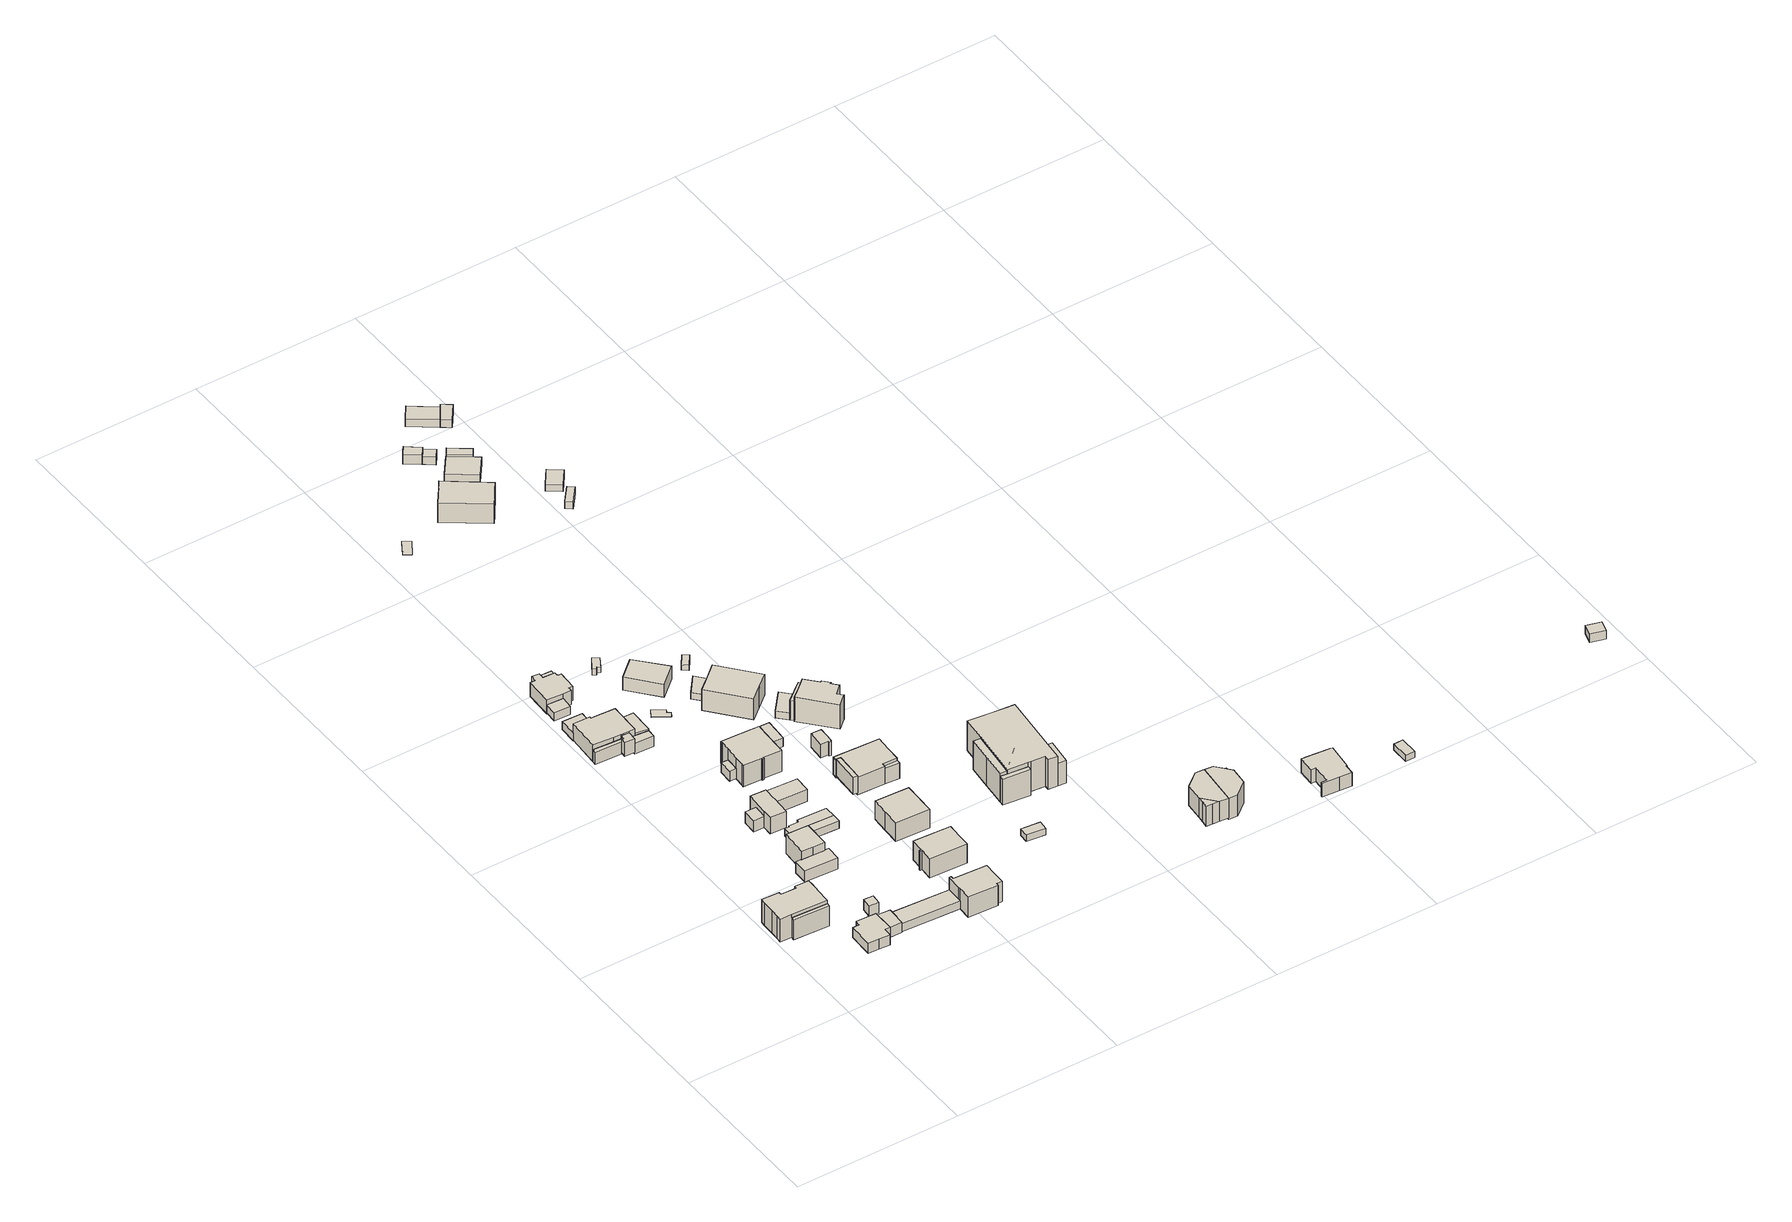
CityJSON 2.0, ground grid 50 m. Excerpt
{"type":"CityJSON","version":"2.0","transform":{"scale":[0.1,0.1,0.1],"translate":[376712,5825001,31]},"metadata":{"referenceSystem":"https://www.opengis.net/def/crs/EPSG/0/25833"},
"CityObjects":{
"building1":{"type":"Building","attributes":{"Gemeindeschluessel":"11000005","function":"31001_1010"},"address":[{"country":"Germany","locality":"Berlin","thoroughfareNumber":"28","thoroughfareName":"Grünefelder Straße"}],"children":["building1-1","building1-2"]},
"building1-1":{"type":"BuildingPart","attributes":{"BezugspunktDach":"2200","measuredHeight":9.42,"storeysAboveGround":1},"parents":["building1"],"geometry":[{"type":"MultiSurface","lod":"1","boundaries":[[[0,1,2,3,4,5,6,7,8,9,10,11,12,13,14,15,16,17]],[[18,19,20,21,22,23,24,25,26,27,28,29,30,31,32,33,34,35]],[[18,35,17,16]],[[19,18,16,15]],[[20,19,15,14]],[[21,20,14,13]],[[22,21,13,12]],[[23,22,12,11]],[[24,23,11,10]],[[25,24,10,9]],[[26,25,9,8]],[[27,26,8,7]],[[28,27,7,6]],[[29,28,6,5]],[[30,29,5,4]],[[31,30,4,3]],[[32,31,3,2]],[[33,32,2,1]],[[36,37,1,0]],[[35,34,0,17]],[[34,33,37,36]]]}]},
"building1-2":{"type":"BuildingPart","attributes":{"BezugspunktDach":"2200","measuredHeight":6.77,"storeysAboveGround":1},"parents":["building1"],"geometry":[{"type":"Solid","lod":"1","boundaries":[[[[38,37,36,39]],[[34,33,40,41]],[[34,41,39,36]],[[40,33,37,38]],[[41,40,38,39]],[[33,34,36,37]]]]}]},
"building2":{"type":"Building","attributes":{"Gemeindeschluessel":"11000005","function":"31001_1010"},"address":[{"country":"Germany","locality":"Berlin","thoroughfareNumber":"26 (1)","thoroughfareName":"Grünefelder Straße"}],"children":["building2-1","building2-2"]},
"building2-1":{"type":"BuildingPart","attributes":{"BezugspunktDach":"2200","measuredHeight":5.5,"storeysAboveGround":1},"parents":["building2"],"geometry":[{"type":"MultiSurface","lod":"1","boundaries":[[[42,43,44,45,46,47,48,49,50,51]],[[52,53,54,55,56,57,58,59,60,61]],[[52,61,51,50]],[[53,52,50,49]],[[54,53,49,48]],[[55,54,48,47]],[[56,55,47,46]],[[62,46,45]],[[58,57,45,44]],[[59,58,44,43]],[[60,59,43,42]],[[61,60,42,51]],[[57,63,62,45]],[[63,56,46,62]]]}]},
"building2-2":{"type":"BuildingPart","attributes":{"BezugspunktDach":"2200","measuredHeight":3.69,"storeysAboveGround":1},"parents":["building2"],"geometry":[{"type":"Solid","lod":"1","boundaries":[[[[64,65,66,67,68,69,46,62,45]],[[63,56,70,71,72,73,74,75,57]],[[70,56,46,69]],[[71,70,69,68]],[[72,71,68,67]],[[73,72,67,66]],[[74,73,66,65]],[[75,74,65,64]],[[57,75,64,45]],[[63,57,45,62]],[[56,63,62,46]]]]}]},
"building3":{"type":"Building","attributes":{"Gemeindeschluessel":"11000005","BezugspunktDach":"2200","function":"31001_1310","measuredHeight":3.7,"storeysAboveGround":1},"address":[{"country":"Germany","locality":"Berlin","thoroughfareNumber":"28 (1)","thoroughfareName":"Grünefelder Straße"}],"geometry":[{"type":"Solid","lod":"1","boundaries":[[[[76,77,78,79]],[[80,81,82,83]],[[80,83,79,78]],[[81,80,78,77]],[[82,81,77,76]],[[83,82,76,79]]]]}]},
"building4":{"type":"Building","attributes":{"Gemeindeschluessel":"11000005","function":"31001_1010"},"address":[{"country":"Germany","locality":"Berlin","thoroughfareNumber":"30A","thoroughfareName":"Grünefelder Straße"}],"children":["building4-1","building4-2"]},
"building4-1":{"type":"BuildingPart","attributes":{"BezugspunktDach":"2200","measuredHeight":8.29,"storeysAboveGround":1},"parents":["building4"],"geometry":[{"type":"MultiSurface","lod":"1","boundaries":[[[84,85,86,87,88,89,90]],[[91,92,93,94,95,96,97]],[[91,97,90,89]],[[92,91,89,88]],[[93,92,88,87]],[[94,93,87,86]],[[95,94,86,85]],[[98,99,85,84]],[[100,98,96,84,90]],[[96,95,99,98]],[[97,96,98,100]]]}]},
"building4-2":{"type":"BuildingPart","attributes":{"BezugspunktDach":"2200","measuredHeight":3.88,"storeysAboveGround":1},"parents":["building4"],"geometry":[{"type":"MultiSurface","lod":"1","boundaries":[[[101,102,103,99,100,104,105,106]],[[107,108,97,95,94,109,110,111]],[[107,111,106,105]],[[108,107,105,104]],[[97,108,104,100]],[[94,95,99,103]],[[109,94,103,102]],[[110,109,102,101]],[[111,110,101,106]],[[95,96,98,99]],[[97,100,98,96]]]}]},
"building5":{"type":"Building","attributes":{"Gemeindeschluessel":"11000005","BezugspunktDach":"2200","function":"31001_1000","measuredHeight":2.76,"storeysAboveGround":1},"address":[{"country":"Germany","locality":"Berlin","thoroughfareNumber":"26 (2)","thoroughfareName":"Grünefelder Straße"}],"geometry":[{"type":"Solid","lod":"1","boundaries":[[[[112,113,114,115]],[[71,116,117,74]],[[71,74,115,114]],[[116,71,114,113]],[[117,116,113,112]],[[74,117,112,115]]]]}]},
"building6":{"type":"Building","attributes":{"Gemeindeschluessel":"11000005","BezugspunktDach":"2200","function":"31001_2463","measuredHeight":2.59,"storeysAboveGround":1},"address":[{"country":"Germany","locality":"Berlin","thoroughfareNumber":"36 (1)","thoroughfareName":"Grünefelder Straße"}],"geometry":[{"type":"Solid","lod":"1","boundaries":[[[[118,119,120,121,122,123]],[[124,125,126,127,128,129]],[[124,129,123,122]],[[125,124,122,121]],[[126,125,121,120]],[[127,126,120,119]],[[128,127,119,118]],[[129,128,118,123]]]]}]},
"building7":{"type":"Building","attributes":{"Gemeindeschluessel":"11000005","BezugspunktDach":"2200","function":"51009_1610","measuredHeight":4.7,"storeysAboveGround":0},"address":[{"country":"Germany","locality":"Berlin"}],"geometry":[{"type":"Solid","lod":"1","boundaries":[[[[130,131,132,133,134,135]],[[136,137,138,139,140,141]],[[136,141,135,134]],[[137,136,134,133]],[[138,137,133,132]],[[139,138,132,131]],[[140,139,131,130]],[[141,140,130,135]]]]}]},
"building8":{"type":"Building","attributes":{"Gemeindeschluessel":"11000005","function":"31001_1010"},"address":[{"country":"Germany","locality":"Berlin","thoroughfareNumber":"36","thoroughfareName":"Grünefelder Straße"}],"children":["building8-1","building8-2","building8-3","building8-4"]},
"building8-1":{"type":"BuildingPart","attributes":{"BezugspunktDach":"2200","measuredHeight":7.21,"storeysAboveGround":1},"parents":["building8"],"geometry":[{"type":"MultiSurface","lod":"1","boundaries":[[[142,143,144,145,146,147,148,149,150,151,152]],[[153,154,155,156,157,158,159,160,161,162,163]],[[153,163,152,151]],[[154,153,151,150]],[[155,154,150,149]],[[156,155,149,148]],[[157,156,148,147]],[[158,157,147,146]],[[159,164,165,146,145]],[[160,166,167,145,144]],[[161,160,144,143]],[[168,169,161,143,142]],[[170,168,162,142,152]],[[158,165,164,159]],[[159,167,166,160]],[[162,161,169,168]],[[163,162,168,170]]]}]},
"building8-2":{"type":"BuildingPart","attributes":{"BezugspunktDach":"2200","measuredHeight":4.1,"storeysAboveGround":1},"parents":["building8"],"geometry":[{"type":"MultiSurface","lod":"1","boundaries":[[[171,172,169,170,173]],[[163,161,174,175,176]],[[163,176,173,170]],[[163,162,177]],[[174,161,169,172]],[[175,174,172,171]],[[176,175,171,173]],[[177,162,168,169,161]],[[170,168,162,163]]]}]},
"building8-3":{"type":"BuildingPart","attributes":{"BezugspunktDach":"2200","measuredHeight":5.98,"storeysAboveGround":1},"parents":["building8"],"geometry":[{"type":"Solid","lod":"1","boundaries":[[[[178,179,165,164]],[[158,180,181,159]],[[180,158,165,179]],[[181,180,179,178]],[[159,181,178,164],[159,167,182,181]],[[164,165,158,159]],[[167,159,181,182]]]]}]},
"building8-4":{"type":"BuildingPart","attributes":{"BezugspunktDach":"2200","measuredHeight":3.54,"storeysAboveGround":1},"parents":["building8"],"geometry":[{"type":"MultiSurface","lod":"1","boundaries":[[[183,182,166,184]],[[160,181,185,186]],[[160,186,184,166]],[[185,181,182,183]],[[186,185,183,184]],[[160,166,167,159]],[[181,159,167,182]]]}]},
"building9":{"type":"Building","attributes":{"Gemeindeschluessel":"11000005","BezugspunktDach":"2200","function":"31001_2463","measuredHeight":2.8,"storeysAboveGround":1},"address":[{"country":"Germany","locality":"Berlin","thoroughfareNumber":"38 (1)","thoroughfareName":"Grünefelder Straße"}],"geometry":[{"type":"Solid","lod":"1","boundaries":[[[[187,188,189,190]],[[191,192,193,194]],[[191,194,190,189]],[[192,191,189,188]],[[193,192,188,187]],[[194,193,187,190]]]]}]},
"building10":{"type":"Building","attributes":{"Gemeindeschluessel":"11000005","BezugspunktDach":"2200","function":"31001_1010","measuredHeight":5.55,"storeysAboveGround":1},"address":[{"country":"Germany","locality":"Berlin","thoroughfareNumber":"38","thoroughfareName":"Grünefelder Straße"}],"geometry":[{"type":"Solid","lod":"1","boundaries":[[[[195,196,197,198,199,200,201,202,203,204,205,206,207]],[[208,209,210,211,212,213,214,215,216,217,218,219,220]],[[208,220,207,206]],[[209,208,206,205]],[[210,209,205,204]],[[211,210,204,203]],[[212,211,203,202]],[[213,212,202,201]],[[214,213,201,200]],[[215,214,200,199]],[[216,215,199,198]],[[217,216,198,197]],[[218,217,197,196]],[[219,218,196,195]],[[220,219,195,207]]]]}]},
"building11":{"type":"Building","attributes":{"Gemeindeschluessel":"11000005","function":"31001_1010"},"address":[{"country":"Germany","locality":"Berlin","thoroughfareNumber":"32","thoroughfareName":"Grünefelder Straße"}],"children":["building11-1","building11-2","building11-3"]},
"building11-1":{"type":"BuildingPart","attributes":{"BezugspunktDach":"2200","measuredHeight":6.27,"storeysAboveGround":1},"parents":["building11"],"geometry":[{"type":"MultiSurface","lod":"1","boundaries":[[[221,222,223,224,225,226,227,228]],[[229,230,231,232,233,234,235,236]],[[229,236,228,227]],[[230,229,227,226]],[[231,230,237,238,239,226,225]],[[232,231,225,224]],[[240,241,232,224,223]],[[242,240,233,223,222]],[[235,234,222,221]],[[236,235,221,228]],[[239,238,237,230]],[[233,232,241,240]],[[234,233,240,242]]]}]},
"building11-2":{"type":"BuildingPart","attributes":{"BezugspunktDach":"2200","measuredHeight":4.58,"storeysAboveGround":1},"parents":["building11"],"geometry":[{"type":"Solid","lod":"1","boundaries":[[[[243,239,238,244,245,246]],[[247,237,230,229,248]],[[247,248,246,245]],[[237,247,245,244]],[[237,244,238]],[[229,230,239,243]],[[248,229,243,246]],[[237,238,239,230]]]]}]},
"building11-3":{"type":"BuildingPart","attributes":{"BezugspunktDach":"2200","measuredHeight":4.52,"storeysAboveGround":1},"parents":["building11"],"geometry":[{"type":"Solid","lod":"1","boundaries":[[[[242,249,250,251,241,240]],[[232,252,253,254,234,233]],[[252,232,241,251]],[[253,252,251,250]],[[254,253,250,249]],[[234,254,249,242]],[[232,233,240,241]],[[233,234,242,240]]]]}]},
"building12":{"type":"Building","attributes":{"Gemeindeschluessel":"11000005","BezugspunktDach":"2200","function":"31001_1000","measuredHeight":2.55,"storeysAboveGround":1},"address":[{"country":"Germany","locality":"Berlin","thoroughfareNumber":"30A (1)","thoroughfareName":"Grünefelder Straße"}],"geometry":[{"type":"Solid","lod":"1","boundaries":[[[[255,256,257,258]],[[259,260,261,262]],[[259,262,258,257]],[[260,259,257,256]],[[261,260,256,255]],[[262,261,255,258]]]]}]},
"building13":{"type":"Building","attributes":{"Gemeindeschluessel":"11000005","BezugspunktDach":"2200","function":"31001_1000","measuredHeight":2.56,"storeysAboveGround":1},"address":[{"country":"Germany","locality":"Berlin","thoroughfareNumber":"32 (3)","thoroughfareName":"Grünefelder Straße"}],"geometry":[{"type":"Solid","lod":"1","boundaries":[[[[257,256,263,264,265,266,267,268,269]],[[270,271,272,273,274,275,260,259,276]],[[270,276,269,268]],[[271,270,268,267]],[[272,271,267,266]],[[273,272,266,265]],[[274,273,265,264]],[[275,274,264,263]],[[260,275,263,256]],[[259,260,256,257]],[[276,259,257,269]]]]}]},
"building14":{"type":"Building","attributes":{"Gemeindeschluessel":"11000005","BezugspunktDach":"2200","function":"51009_1610","measuredHeight":4.07,"storeysAboveGround":0},"address":[{"country":"Germany","locality":"Berlin"}],"geometry":[{"type":"Solid","lod":"1","boundaries":[[[[277,278,279,280]],[[211,281,213,212]],[[211,212,280,279]],[[281,211,279,278]],[[213,281,278,277]],[[212,213,277,280]]]]}]},
"building15":{"type":"Building","attributes":{"Gemeindeschluessel":"11000005","BezugspunktDach":"2200","function":"51009_1610","measuredHeight":3.48,"storeysAboveGround":0},"address":[{"country":"Germany","locality":"Berlin"}],"geometry":[{"type":"Solid","lod":"1","boundaries":[[[[282,283,284,285]],[[286,287,288,289]],[[286,289,285,284]],[[287,286,284,283]],[[288,287,283,282]],[[289,288,282,285]]]]}]},
"building16":{"type":"Building","attributes":{"Gemeindeschluessel":"11000005","BezugspunktDach":"2200","function":"31001_1010","measuredHeight":8.64,"storeysAboveGround":1},"address":[{"country":"Germany","locality":"Berlin","thoroughfareNumber":"26A","thoroughfareName":"Grünefelder Straße"}],"geometry":[{"type":"Solid","lod":"1","boundaries":[[[[290,291,292,293,294,295,296,297,298,299,300]],[[117,301,116,302,303,304,305,306,307,308,309]],[[117,309,300,299]],[[301,117,299,298]],[[116,301,298,297]],[[302,116,297,296]],[[303,302,296,295]],[[304,303,295,294]],[[305,304,294,293]],[[306,305,293,292]],[[307,306,292,291]],[[308,307,291,290]],[[309,308,290,300]]]]}]},
"building17":{"type":"Building","attributes":{"Gemeindeschluessel":"11000005","BezugspunktDach":"2200","function":"31001_1010","measuredHeight":10.1,"storeysAboveGround":1},"address":[{"country":"Germany","locality":"Berlin","thoroughfareNumber":"34","thoroughfareName":"Grünefelder Straße"}],"geometry":[{"type":"Solid","lod":"1","boundaries":[[[[310,311,312,313,314,315,316,317,318,319,320,321,322,323,324,325,326,327,328,329,330,331]],[[332,333,334,335,336,337,338,339,340,341,342,343,344,345,346,347,348,349,350,351,352,353]],[[332,353,331,330]],[[333,332,330,329]],[[334,333,329,328]],[[335,334,328,327]],[[336,335,327,326]],[[337,336,326,325]],[[338,337,325,324]],[[339,338,324,323]],[[340,339,323,322]],[[341,340,322,321]],[[342,341,321,320]],[[343,342,320,319]],[[344,343,319,318]],[[345,344,318,317]],[[346,345,317,316]],[[347,346,316,315]],[[348,347,315,314]],[[349,348,314,313]],[[350,349,313,312]],[[351,350,312,311]],[[352,351,311,310]],[[353,352,310,331]]]]}]},
"building18":{"type":"Building","attributes":{"Gemeindeschluessel":"11000005","BezugspunktDach":"2200","function":"31001_1010","measuredHeight":8.15,"storeysAboveGround":1},"address":[{"country":"Germany","locality":"Berlin","thoroughfareNumber":"28A","thoroughfareName":"Grünefelder Straße"}],"geometry":[{"type":"Solid","lod":"1","boundaries":[[[[354,355,356,357,358,359,360,361,362,363]],[[364,365,366,367,368,369,370,371,372,373]],[[364,373,363,362]],[[365,364,362,361]],[[366,365,361,360]],[[367,366,360,359]],[[368,367,359,358]],[[369,368,358,357]],[[370,369,357,356]],[[371,370,356,355]],[[372,371,355,354]],[[373,372,354,363]]]]}]},
"building19":{"type":"Building","attributes":{"Gemeindeschluessel":"11000005","BezugspunktDach":"2200","function":"31001_1000","measuredHeight":0.104,"storeysAboveGround":1},"address":[{"country":"Germany","locality":"Berlin","thoroughfareNumber":"85 (2)","thoroughfareName":"Hubertusstraße"}],"geometry":[{"type":"Solid","lod":"1","boundaries":[[[[374,375,376,377,378,379]],[[380,381,382,383,384,385]],[[380,385,379,378]],[[381,380,378,377]],[[382,381,377,376]],[[383,382,376,375]],[[384,383,375,374]],[[385,384,374,379]]]]}]},
"building20":{"type":"Building","attributes":{"Gemeindeschluessel":"11000005","BezugspunktDach":"2200","function":"31001_1000","measuredHeight":2.09,"storeysAboveGround":1},"address":[{"country":"Germany","locality":"Berlin","thoroughfareNumber":"38 (2)","thoroughfareName":"Grünefelder Straße"}],"geometry":[{"type":"Solid","lod":"1","boundaries":[[[[386,387,388,389,390,391]],[[392,393,394,395,396,397]],[[392,397,391,390]],[[393,392,390,389]],[[394,393,389,388]],[[395,394,388,387]],[[396,395,387,386]],[[397,396,386,391]]]]}]},
"building21":{"type":"Building","attributes":{"Gemeindeschluessel":"11000005","BezugspunktDach":"2200","function":"31001_1010","measuredHeight":8.15,"storeysAboveGround":1},"address":[{"country":"Germany","locality":"Berlin","thoroughfareNumber":"30","thoroughfareName":"Grünefelder Straße"}],"geometry":[{"type":"Solid","lod":"1","boundaries":[[[[398,399,400,401,402,403]],[[404,405,406,407,408,409]],[[404,409,403,402]],[[405,404,402,401]],[[406,405,401,400]],[[407,406,400,399]],[[408,407,399,398]],[[409,408,398,403]]]]}]},
"building22":{"type":"Building","attributes":{"Gemeindeschluessel":"11000005","BezugspunktDach":"2200","function":"31001_1010","measuredHeight":4.76,"storeysAboveGround":1},"address":[{"country":"Germany","locality":"Berlin","thoroughfareNumber":"85","thoroughfareName":"Hubertusstraße"}],"geometry":[{"type":"Solid","lod":"1","boundaries":[[[[410,411,412,413]],[[414,415,416,417]],[[414,417,413,412]],[[415,414,412,411]],[[416,415,411,410]],[[417,416,410,413]]]]}]},
"building23":{"type":"Building","attributes":{"Gemeindeschluessel":"11000005","BezugspunktDach":"2200","function":"31001_2463","measuredHeight":3.03,"storeysAboveGround":1},"address":[{"country":"Germany","locality":"Berlin","thoroughfareNumber":"34 (1)","thoroughfareName":"Grünefelder Straße"}],"geometry":[{"type":"Solid","lod":"1","boundaries":[[[[418,419,420,421,422,423,424,425]],[[426,427,428,429,430,431,432,433]],[[426,433,425,424]],[[427,426,424,423]],[[428,427,423,422]],[[429,428,422,421]],[[430,429,421,420]],[[431,430,420,419]],[[432,431,419,418]],[[433,432,418,425]]]]}]},
"building24":{"type":"Building","attributes":{"Gemeindeschluessel":"11000005","BezugspunktDach":"2200","function":"51009_1610","measuredHeight":5.82,"storeysAboveGround":0},"address":[{"country":"Germany","locality":"Berlin"}],"geometry":[{"type":"Solid","lod":"1","boundaries":[[[[434,435,436,437]],[[438,439,440,441]],[[438,441,437,436]],[[439,438,436,435]],[[440,439,435,434]],[[441,440,434,437]]]]}]},
"building25":{"type":"Building","attributes":{"Gemeindeschluessel":"11000005","BezugspunktDach":"2200","function":"31001_2724","measuredHeight":0.164,"storeysAboveGround":1},"address":[{"country":"Germany","locality":"Berlin","thoroughfareNumber":"88 (7)","thoroughfareName":"Hubertusstraße"}],"geometry":[{"type":"Solid","lod":"1","boundaries":[[[[442,443,444,445]],[[446,447,448,449]],[[446,449,445,444]],[[447,446,444,443]],[[448,447,443,442]],[[449,448,442,445]]]]}]},
"building26":{"type":"Building","attributes":{"Gemeindeschluessel":"11000005","BezugspunktDach":"2200","function":"31001_2463","measuredHeight":2.21,"storeysAboveGround":1},"address":[{"country":"Germany","locality":"Berlin","thoroughfareNumber":"83 (1)","thoroughfareName":"Hubertusstraße"}],"geometry":[{"type":"Solid","lod":"1","boundaries":[[[[450,451,452,453]],[[454,455,456,457]],[[454,457,453,452]],[[455,454,452,451]],[[456,455,451,450]],[[457,456,450,453]]]]}]},
"building27":{"type":"Building","attributes":{"Gemeindeschluessel":"11000005","BezugspunktDach":"2200","function":"31001_1010","measuredHeight":8.13,"storeysAboveGround":1},"address":[{"country":"Germany","locality":"Berlin","thoroughfareNumber":"32A","thoroughfareName":"Grünefelder Straße"}],"geometry":[{"type":"Solid","lod":"1","boundaries":[[[[458,459,460,461,462,463,464,465,466,467]],[[468,469,470,471,472,473,474,475,476,477]],[[468,477,467,466]],[[469,468,466,465]],[[470,469,465,464]],[[471,470,464,463]],[[472,471,463,462]],[[473,472,462,461]],[[474,473,461,460]],[[475,474,460,459]],[[476,475,459,458]],[[477,476,458,467]]]]}]},
"building28":{"type":"Building","attributes":{"Gemeindeschluessel":"11000005","BezugspunktDach":"2200","function":"31001_1000","measuredHeight":4.61,"storeysAboveGround":1},"address":[{"country":"Germany","locality":"Berlin","thoroughfareNumber":"81 (2)","thoroughfareName":"Hubertusstraße"}],"geometry":[{"type":"Solid","lod":"1","boundaries":[[[[478,479,480,481,482,483,484,485]],[[486,487,488,489,490,491,492,493]],[[486,493,485,484]],[[487,486,484,483]],[[488,487,483,482]],[[489,488,482,481]],[[490,489,481,480]],[[491,490,480,479]],[[492,491,479,478]],[[493,492,478,485]]]]}]},
"building29":{"type":"Building","attributes":{"Gemeindeschluessel":"11000005","BezugspunktDach":"2200","function":"31001_1010","measuredHeight":10.06,"storeysAboveGround":1},"address":[{"country":"Germany","locality":"Berlin","thoroughfareNumber":"83","thoroughfareName":"Hubertusstraße"}],"geometry":[{"type":"Solid","lod":"1","boundaries":[[[[494,495,496,497,498,499,500]],[[501,502,503,504,505,506,507]],[[501,507,500,499]],[[502,501,499,498]],[[503,502,498,497]],[[504,503,497,496]],[[505,504,496,495]],[[506,505,495,494]],[[507,506,494,500]]]]}]},
"building30":{"type":"Building","attributes":{"Gemeindeschluessel":"11000005","BezugspunktDach":"2200","function":"51009_1610","measuredHeight":5.21,"storeysAboveGround":0},"address":[{"country":"Germany","locality":"Berlin"}],"geometry":[{"type":"Solid","lod":"1","boundaries":[[[[508,509,510,511]],[[472,471,512,473]],[[472,473,511,510]],[[471,472,510,509]],[[512,471,509,508]],[[473,512,508,511]]]]}]},
"building31":{"type":"Building","attributes":{"Gemeindeschluessel":"11000005","BezugspunktDach":"2200","function":"31001_2463","measuredHeight":1.78,"storeysAboveGround":1},"address":[{"country":"Germany","locality":"Berlin","thoroughfareNumber":"85 (1)","thoroughfareName":"Hubertusstraße"}],"geometry":[{"type":"Solid","lod":"1","boundaries":[[[[513,514,515,516]],[[517,518,519,520]],[[517,520,516,515]],[[518,517,515,514]],[[519,518,514,513]],[[520,519,513,516]]]]}]},
"building32":{"type":"Building","attributes":{"Gemeindeschluessel":"11000005","BezugspunktDach":"2200","function":"31001_2463","measuredHeight":2.39,"storeysAboveGround":1},"address":[{"country":"Germany","locality":"Berlin","thoroughfareNumber":"81 (1)","thoroughfareName":"Hubertusstraße"}],"geometry":[{"type":"Solid","lod":"1","boundaries":[[[[521,522,523,524]],[[525,526,527,528]],[[525,528,524,523]],[[526,525,523,522]],[[527,526,522,521]],[[528,527,521,524]]]]}]},
"building33":{"type":"Building","attributes":{"Gemeindeschluessel":"11000005","BezugspunktDach":"2200","function":"31001_2463","measuredHeight":2.24,"storeysAboveGround":1},"address":[{"country":"Germany","locality":"Berlin","thoroughfareNumber":"29 (1)","thoroughfareName":"Schwanter Weg"}],"geometry":[{"type":"Solid","lod":"1","boundaries":[[[[529,530,531,532]],[[533,534,535,536]],[[533,536,532,531]],[[534,533,531,530]],[[535,534,530,529]],[[536,535,529,532]]]]}]},
"building34":{"type":"Building","attributes":{"Gemeindeschluessel":"11000005","BezugspunktDach":"2200","function":"51009_1610","measuredHeight":6.65,"storeysAboveGround":0},"address":[{"country":"Germany","locality":"Berlin"}],"geometry":[{"type":"Solid","lod":"1","boundaries":[[[[537,538,539,540]],[[541,542,543,544]],[[541,544,540,539]],[[542,541,539,538]],[[543,542,538,537]],[[544,543,537,540]]]]}]},
"building35":{"type":"Building","attributes":{"Gemeindeschluessel":"11000005","BezugspunktDach":"2200","function":"31001_1010","measuredHeight":10.13,"storeysAboveGround":1},"address":[{"country":"Germany","locality":"Berlin","thoroughfareNumber":"81","thoroughfareName":"Hubertusstraße"}],"geometry":[{"type":"Solid","lod":"1","boundaries":[[[[545,546,547,548,549,550,551,552,553,554,555,556]],[[557,558,559,560,561,562,563,564,565,566,567,568]],[[557,568,556,555]],[[558,557,555,554]],[[559,558,554,553]],[[560,559,553,552]],[[561,560,552,551]],[[562,561,551,550]],[[563,562,550,549]],[[564,563,549,548]],[[565,564,548,547]],[[566,565,547,546]],[[567,566,546,545]],[[568,567,545,556]]]]}]},
"building36":{"type":"Building","attributes":{"name":"Revierförsterei Radeland","Gemeindeschluessel":"11000005","BezugspunktDach":"2200","function":"31001_1223","measuredHeight":9.26,"storeysAboveGround":1},"address":[{"country":"Germany","locality":"Berlin","thoroughfareNumber":"88","thoroughfareName":"Hubertusstraße"}],"geometry":[{"type":"Solid","lod":"1","boundaries":[[[[569,570,571,572,573,574,575,576,577]],[[578,579,580,581,582,583,584,585,586]],[[578,586,577,576]],[[579,578,576,575]],[[580,579,575,574]],[[581,580,574,573]],[[582,581,573,572]],[[583,582,572,571]],[[584,583,571,570]],[[585,584,570,569]],[[586,585,569,577]]]]}]},
"building37":{"type":"Building","attributes":{"Gemeindeschluessel":"11000005","BezugspunktDach":"2200","function":"51009_1610","measuredHeight":1.67,"storeysAboveGround":0},"address":[{"country":"Germany","locality":"Berlin"}],"geometry":[{"type":"Solid","lod":"1","boundaries":[[[[587,588,589,590,591,592]],[[593,594,595,596,597,598]],[[593,598,592,591]],[[594,593,591,590]],[[595,594,590,589]],[[596,595,589,588]],[[597,596,588,587]],[[598,597,587,592]]]]}]},
"building38":{"type":"Building","attributes":{"Gemeindeschluessel":"11000005","BezugspunktDach":"2200","function":"31001_2723","measuredHeight":3.62,"storeysAboveGround":1},"address":[{"country":"Germany","locality":"Berlin","thoroughfareNumber":"88 (4)","thoroughfareName":"Hubertusstraße"}],"geometry":[{"type":"Solid","lod":"1","boundaries":[[[[599,600,601,602,603,604]],[[605,606,607,608,609,610]],[[605,610,604,603]],[[606,605,603,602]],[[607,606,602,601]],[[608,607,601,600]],[[609,608,600,599]],[[610,609,599,604]]]]}]},
"building39":{"type":"Building","attributes":{"Gemeindeschluessel":"11000005","function":"31001_1010"},"address":[{"country":"Germany","locality":"Berlin","thoroughfareNumber":"31","thoroughfareName":"Schwanter Weg"}],"children":["building39-1","building39-2","building39-3","building39-4"]},
"building39-1":{"type":"BuildingPart","attributes":{"BezugspunktDach":"2200","measuredHeight":12.57,"storeysAboveGround":2},"parents":["building39"],"geometry":[{"type":"MultiSurface","lod":"1","boundaries":[[[611,612,613,614,615,616,617,618,619,620,621]],[[622,623,624,625,626,627,628,629,630,631,632]],[[622,632,621,620]],[[623,622,620,619]],[[624,623,619,618]],[[625,624,618,617]],[[626,625,617,616]],[[627,633,634,616,615]],[[628,627,615,614]],[[629,628,614,613]],[[630,629,613,612]],[[631,630,612,611]],[[635,636,631,611,621]],[[626,634,633,627]],[[632,631,636,635]]]}]},
"building39-2":{"type":"BuildingPart","attributes":{"BezugspunktDach":"2200","measuredHeight":11.88,"storeysAboveGround":2},"parents":["building39"],"geometry":[{"type":"MultiSurface","lod":"1","boundaries":[[[637,638,639,640,641,642]],[[643,644,622,645,632,646]],[[643,646,642,641]],[[644,643,641,640]],[[622,644,640,639]],[[645,622,639,638]],[[632,645,638,637]],[[647,635,632,637,642]],[[648,646,632,635,647]]]}]},
"building39-3":{"type":"BuildingPart","attributes":{"BezugspunktDach":"2200","measuredHeight":7.61,"storeysAboveGround":2},"parents":["building39"],"geometry":[{"type":"Solid","lod":"1","boundaries":[[[[649,650,634,633]],[[626,651,652,627]],[[651,626,634,650]],[[652,651,650,649]],[[627,652,649,633]],[[626,627,633,634]]]]}]},
"building39-4":{"type":"BuildingPart","attributes":{"BezugspunktDach":"2200","measuredHeight":8.76,"storeysAboveGround":2},"parents":["building39"],"geometry":[{"type":"MultiSurface","lod":"1","boundaries":[[[653,636,647,654]],[[646,631,655,656]],[[646,656,654,647]],[[655,631,636,653]],[[656,655,653,654]],[[631,632,635,636]],[[646,647,635,632]]]}]},
"building40":{"type":"Building","attributes":{"Gemeindeschluessel":"11000005","BezugspunktDach":"2200","function":"51009_1610","measuredHeight":2.58,"storeysAboveGround":0},"address":[{"country":"Germany","locality":"Berlin"}],"geometry":[{"type":"Solid","lod":"1","boundaries":[[[[657,658,659,660]],[[661,662,663,664]],[[661,664,660,659]],[[662,661,659,658]],[[663,662,658,657]],[[664,663,657,660]]]]}]},
"building41":{"type":"Building","attributes":{"Gemeindeschluessel":"11000005","BezugspunktDach":"2200","function":"31001_2723","measuredHeight":2.52,"storeysAboveGround":1},"address":[{"country":"Germany","locality":"Berlin","thoroughfareNumber":"88 (6)","thoroughfareName":"Hubertusstraße"}],"geometry":[{"type":"Solid","lod":"1","boundaries":[[[[665,666,667,668]],[[669,670,671,672]],[[669,672,668,667]],[[670,669,667,666]],[[671,670,666,665]],[[672,671,665,668]]]]}]},
"building42":{"type":"Building","attributes":{"Gemeindeschluessel":"11000005","BezugspunktDach":"2200","function":"31001_2723","measuredHeight":2.85,"storeysAboveGround":1},"address":[{"country":"Germany","locality":"Berlin","thoroughfareNumber":"88 (5)","thoroughfareName":"Hubertusstraße"}],"geometry":[{"type":"Solid","lod":"1","boundaries":[[[[673,674,675,676]],[[677,678,679,680]],[[677,680,676,675]],[[678,677,675,674]],[[679,678,674,673]],[[680,679,673,676]]]]}]},
"building43":{"type":"Building","attributes":{"Gemeindeschluessel":"11000005","BezugspunktDach":"2200","function":"31001_2723","measuredHeight":2.43,"storeysAboveGround":1},"address":[{"country":"Germany","locality":"Berlin","thoroughfareNumber":"88 (8)","thoroughfareName":"Hubertusstraße"}],"geometry":[{"type":"Solid","lod":"1","boundaries":[[[[681,682,683,684]],[[685,686,687,688]],[[685,688,684,683]],[[686,685,683,682]],[[687,686,682,681]],[[688,687,681,684]]]]}]},
"building44":{"type":"Building","attributes":{"Gemeindeschluessel":"11000005","BezugspunktDach":"2200","function":"31001_2723","measuredHeight":2.6,"storeysAboveGround":1},"address":[{"country":"Germany","locality":"Berlin","thoroughfareNumber":"88 (1)","thoroughfareName":"Hubertusstraße"}],"geometry":[{"type":"Solid","lod":"1","boundaries":[[[[689,690,691,692]],[[693,694,695,696]],[[693,696,692,691]],[[694,693,691,690]],[[695,694,690,689]],[[696,695,689,692]]]]}]},
"building45":{"type":"Building","attributes":{"Gemeindeschluessel":"11000005","BezugspunktDach":"2200","function":"31001_2700","measuredHeight":2.18,"storeysAboveGround":1},"address":[{"country":"Germany","locality":"Berlin","thoroughfareNumber":"88 (2)","thoroughfareName":"Hubertusstraße"}],"geometry":[{"type":"Solid","lod":"1","boundaries":[[[[697,698,699,700,701]],[[702,703,704,705,706]],[[702,706,701,700]],[[703,702,700,699]],[[704,703,699,698]],[[705,704,698,697]],[[706,705,697,701]]]]}]},
"building46":{"type":"Building","attributes":{"Gemeindeschluessel":"11000005","BezugspunktDach":"2200","function":"51009_1610","measuredHeight":2.62,"storeysAboveGround":0},"address":[{"country":"Germany","locality":"Berlin"}],"geometry":[{"type":"Solid","lod":"1","boundaries":[[[[707,708,709,690,689]],[[694,710,711,712,695]],[[694,695,689,690]],[[710,694,690,709]],[[711,710,709,708]],[[712,711,708,707]],[[695,712,707,689]]]]}]},
"building47":{"type":"Building","attributes":{"Gemeindeschluessel":"11000005","BezugspunktDach":"2200","function":"51009_1610","measuredHeight":6.62,"storeysAboveGround":0},"address":[{"country":"Germany","locality":"Berlin"}],"geometry":[{"type":"Solid","lod":"1","boundaries":[[[[713,714,715,716,717]],[[718,719,720,721,722]],[[718,722,717,716]],[[719,718,716,715]],[[720,719,715,714]],[[721,720,714,713]],[[722,721,713,717]]]]}]},
"building48":{"type":"Building","attributes":{"Gemeindeschluessel":"11000005","BezugspunktDach":"2200","function":"31001_1010","measuredHeight":6.68,"storeysAboveGround":1},"address":[{"country":"Germany","locality":"Berlin","thoroughfareNumber":"77A","thoroughfareName":"Hubertusstraße"}],"geometry":[{"type":"Solid","lod":"1","boundaries":[[[[714,723,724,725,726,715]],[[727,728,729,730,720,719]],[[727,719,715,726]],[[728,727,726,725]],[[729,728,725,724]],[[730,729,724,723]],[[720,730,723,714]],[[719,720,714,715]]]]}]},
"building49":{"type":"Building","attributes":{"Gemeindeschluessel":"11000005","BezugspunktDach":"2200","function":"31001_1010","measuredHeight":7.08,"storeysAboveGround":1},"address":[{"country":"Germany","locality":"Berlin","thoroughfareNumber":"77","thoroughfareName":"Hubertusstraße"}],"geometry":[{"type":"Solid","lod":"1","boundaries":[[[[731,732,733,734,724,723]],[[735,736,737,738,739,740]],[[735,740,723,724]],[[736,735,724,734]],[[737,736,734,733]],[[738,737,733,732]],[[739,738,732,731]],[[740,739,731,723]]]]}]},
"building50":{"type":"Building","attributes":{"Gemeindeschluessel":"11000005","BezugspunktDach":"2200","function":"51009_1610","measuredHeight":4.68,"storeysAboveGround":0},"address":[{"country":"Germany","locality":"Berlin"}],"geometry":[{"type":"Solid","lod":"1","boundaries":[[[[741,742,743,744,745]],[[746,747,748,749,750]],[[746,750,745,744]],[[747,746,744,743]],[[748,747,743,742]],[[749,748,742,741]],[[750,749,741,745]]]]}]},
"building51":{"type":"Building","attributes":{"Gemeindeschluessel":"11000005","BezugspunktDach":"2200","function":"31001_1010","measuredHeight":5.7,"storeysAboveGround":1},"address":[{"country":"Germany","locality":"Berlin","thoroughfareNumber":"73","thoroughfareName":"Hubertusstraße"}],"geometry":[{"type":"Solid","lod":"1","boundaries":[[[[751,752,753,754,755,756,757,758,759,760,761,762,763]],[[764,765,766,767,768,769,770,771,772,773,774,775,776]],[[764,776,763,762]],[[765,764,762,761]],[[766,765,761,760]],[[767,766,760,759]],[[768,767,759,758]],[[769,768,758,757]],[[770,769,757,756]],[[771,770,756,755]],[[772,771,755,754]],[[773,772,754,753]],[[774,773,753,752]],[[775,774,752,751]],[[776,775,751,763]]]]}]},
"building52":{"type":"Building","attributes":{"Gemeindeschluessel":"11000005","BezugspunktDach":"2200","function":"31001_2463","measuredHeight":2.08,"storeysAboveGround":1},"address":[{"country":"Germany","locality":"Berlin","thoroughfareNumber":"71 (1)","thoroughfareName":"Hubertusstraße"}],"geometry":[{"type":"Solid","lod":"1","boundaries":[[[[777,778,779,780]],[[781,782,783,784]],[[781,784,780,779]],[[782,781,779,778]],[[783,782,778,777]],[[784,783,777,780]]]]}]},
"building53":{"type":"Building","attributes":{"Gemeindeschluessel":"11000005","BezugspunktDach":"2200","function":"31001_2523","measuredHeight":2.94,"storeysAboveGround":1},"address":[{"country":"Germany","locality":"Berlin","thoroughfareNumber":"35","thoroughfareName":"Hubertusstraße"}],"geometry":[{"type":"Solid","lod":"1","boundaries":[[[[785,786,787,788]],[[789,790,791,792]],[[789,792,788,787]],[[790,789,787,786]],[[791,790,786,785]],[[792,791,785,788]]]]}]}
},
"vertices":[
[41,320,92],[149,315,92],[149,320,92],[151,357,92],[153,391,92],[153,405,92],[153,407,92],[152,407,92],[111,409,92],[110,401,92],[89,402,92],[63,403,92],[63,411,92],[11,414,92],[10,398,92],[9,363,92],[7,338,92],[6,322,92],[7,338,14],[9,363,14],[10,398,14],[11,414,14],[63,411,14],[63,403,14],[89,402,14],[110,401,14],[111,409,14],[152,407,14],[153,407,14],[153,405,14],[153,391,14],[151,357,14],[149,320,14],[149,315,14],[41,320,14],[6,322,14],[41,320,82],[149,315,82],
[148,304,82],[40,310,82],[148,304,14],[40,310,14],
[201,154,49],[234,152,49],[235,178,49],[251,177,49],[252,237,49],[252,243,49],[192,246,49],[191,230,49],[171,230,49],[168,155,49],[171,230,15],[191,230,15],[192,246,15],[252,243,15],[252,237,15],[251,177,15],[235,178,15],[234,152,15],[201,154,15],[168,155,15],[252,207,49],[252,207,15],
[287,175,49],[287,178,49],[288,195,49],[289,205,49],[290,231,49],[290,234,49],[290,234,15],[290,231,15],[289,205,15],[288,195,15],[287,178,15],[287,175,15],
[282,274,51],[284,303,51],[256,305,51],[254,276,51],[256,305,15],[284,303,15],[282,274,15],[254,276,15],
[247,525,79],[282,523,79],[282,524,79],[284,602,79],[251,604,79],[217,605,79],[212,526,79],[217,605,14],[251,604,14],[284,602,14],[282,524,14],[282,523,14],[247,525,14],[212,526,14],[247,525,52],[282,523,52],[212,526,52],
[293,478,52],[295,523,52],[282,524,52],[212,527,52],[194,527,52],[193,484,52],[194,527,14],[212,527,14],[295,523,14],[293,478,14],[193,484,14],
[465,169,42],[467,221,42],[290,231,42],[287,178,42],[467,221,15],[465,169,15],
[65,1284,40],[65,1294,40],[75,1294,40],[77,1337,40],[17,1339,40],[14,1286,40],[17,1339,14],[77,1337,14],[75,1294,14],[65,1294,14],[65,1284,14],[14,1286,14],
[116,1151,67],[117,1179,67],[94,1181,67],[93,1169,67],[87,1170,67],[86,1153,67],[87,1170,20],[93,1169,20],[94,1181,20],[117,1179,20],[116,1151,20],[86,1153,20],
[71,1182,72],[94,1181,72],[117,1179,72],[134,1178,72],[137,1250,72],[138,1274,72],[76,1278,72],[64,1278,72],[65,1284,72],[14,1286,72],[8,1187,72],[14,1286,16],[65,1284,16],[64,1278,16],[76,1278,16],[138,1274,16],[137,1250,16],[134,1178,16],[117,1179,16],[94,1181,16],[71,1182,16],[8,1187,16],[134,1178,57],[137,1250,57],[117,1179,51],[134,1178,51],[71,1182,57],[94,1181,57],[8,1187,57],
[87,1170,57],[93,1169,57],[7,1174,57],[93,1169,16],[87,1170,16],[7,1174,16],[86,1181,16],
[174,1174,57],[177,1248,57],[177,1248,16],[174,1174,16],[174,1174,51],
[173,1148,51],[116,1151,51],[173,1148,16],[116,1151,16],
[68,1377,41],[70,1413,41],[21,1416,41],[19,1379,41],[21,1416,13],[70,1413,13],[68,1377,13],[19,1379,13],
[70,1413,57],[94,1412,57],[95,1424,57],[107,1423,57],[110,1481,57],[99,1482,57],[99,1494,57],[63,1496,57],[64,1514,57],[41,1516,57],[40,1497,57],[25,1498,57],[21,1416,57],[25,1498,10],[40,1497,10],[41,1516,10],[64,1514,10],[63,1496,10],[99,1494,10],[99,1482,10],[110,1481,10],[107,1423,10],[95,1424,10],[94,1412,10],[70,1413,10],[21,1416,10],
[278,693,66],[281,754,66],[280,754,66],[282,793,66],[235,796,66],[231,725,66],[230,725,66],[229,696,66],[230,725,11],[231,725,11],[235,796,11],[282,793,11],[280,754,11],[281,754,11],[278,693,11],[229,696,11],[234,767,11],[234,767,49],[231,725,49],[280,754,52],[282,793,52],[281,754,52],
[230,725,49],[233,767,49],[200,768,49],[198,726,49],[200,768,11],[198,726,11],
[381,749,52],[383,798,52],[282,804,52],[282,804,11],[383,798,11],[381,749,11],
[387,611,39],[388,637,39],[269,643,39],[267,617,39],[269,643,14],[388,637,14],[387,611,14],[267,617,14],
[388,671,39],[299,675,39],[299,667,39],[268,668,39],[268,664,39],[254,665,39],[254,644,39],[254,665,14],[268,664,14],[268,668,14],[299,667,14],[299,675,14],[388,671,14],[254,644,14],
[99,1494,50],[100,1512,50],[64,1514,50],[63,1496,50],[100,1512,10],
[280,927,45],[282,967,45],[262,968,45],[260,928,45],[262,968,11],[282,967,11],[280,927,11],[260,928,11],
[553,124,84],[554,132,84],[571,131,84],[572,169,84],[574,206,84],[472,212,84],[472,221,84],[467,221,84],[465,175,84],[465,169,84],[463,129,84],[465,175,15],[472,221,15],[472,212,15],[574,206,15],[572,169,15],[571,131,15],[554,132,15],[553,124,15],[463,129,15],
[333,888,82],[332,884,82],[336,884,82],[339,884,82],[339,888,82],[394,885,82],[395,891,82],[394,891,82],[397,966,82],[399,991,82],[400,991,82],[400,997,82],[376,998,82],[341,1000,82],[283,1003,82],[283,997,82],[284,997,82],[282,967,82],[280,927,82],[279,897,82],[278,897,82],[277,891,82],[278,897,10],[279,897,10],[280,927,10],[282,967,10],[284,997,10],[283,997,10],[283,1003,10],[341,1000,10],[376,998,10],[400,997,10],[400,991,10],[399,991,10],[397,966,10],[394,891,10],[395,891,10],[394,885,10],[339,888,10],[339,884,10],[336,884,10],[332,884,10],[333,888,10],[277,891,10],
[471,353,80],[469,314,80],[582,309,80],[584,350,80],[586,391,80],[474,397,80],[472,358,80],[466,358,80],[466,356,80],[466,353,80],[466,356,15],[466,358,15],[472,358,15],[474,397,15],[586,391,15],[584,350,15],[582,309,15],[469,314,15],[471,353,15],[466,353,15],
[280,1224,12],[288,1238,12],[279,1245,12],[284,1254,12],[250,1276,12],[236,1252,12],[250,1276,11],[284,1254,11],[279,1245,11],[288,1238,11],[280,1224,11],[236,1252,11],
[216,1473,29],[221,1480,29],[229,1475,29],[247,1505,29],[229,1516,29],[206,1479,29],[229,1516,9],[247,1505,9],[229,1475,9],[221,1480,9],[216,1473,9],[206,1479,9],
[584,483,73],[586,535,73],[588,586,73],[486,591,73],[483,540,73],[481,488,73],[483,540,11],[486,591,11],[588,586,11],[586,535,11],[584,483,11],[481,488,11],
[311,1302,52],[367,1351,52],[293,1434,52],[238,1386,52],[293,1434,8],[367,1351,8],[311,1302,8],[238,1386,8],
[400,997,41],[400,991,41],[399,991,41],[397,966,41],[452,964,41],[456,1034,41],[378,1038,41],[376,998,41],[378,1038,11],[456,1034,11],[452,964,11],[397,966,11],[399,991,11],[400,991,11],[400,997,11],[376,998,11],
[506,700,72],[510,785,72],[498,786,72],[493,701,72],[498,786,14],[510,785,14],[506,700,14],[493,701,14],
[88,2133,14],[116,2176,14],[94,2190,14],[67,2147,14],[94,2190,12],[116,2176,12],[88,2133,12],[67,2147,12],
[390,1228,30],[439,1270,30],[405,1310,30],[364,1258,30],[405,1310,8],[439,1270,8],[390,1228,8],[364,1258,8],
[510,785,67],[509,756,67],[506,700,67],[588,696,67],[589,707,67],[633,706,67],[635,750,67],[638,795,67],[499,802,67],[498,786,67],[499,802,8],[638,795,8],[635,750,8],[633,706,8],[589,707,8],[588,696,8],[506,700,8],[509,756,8],[510,785,8],[498,786,8],
[530,871,57],[530,867,57],[536,866,57],[537,870,57],[539,870,57],[541,920,57],[511,922,57],[508,872,57],[511,922,10],[541,920,10],[539,870,10],[537,870,10],[536,866,10],[530,867,10],[530,871,10],[508,872,10],
[451,1097,79],[491,1130,79],[530,1163,79],[439,1270,79],[400,1237,79],[390,1228,79],[361,1204,79],[390,1228,9],[400,1237,9],[439,1270,9],[530,1163,9],[491,1130,9],[451,1097,9],[361,1204,9],
[632,693,60],[633,706,60],[589,707,60],[588,696,60],[632,693,8],
[424,1353,27],[448,1386,27],[431,1398,27],[407,1366,27],[431,1398,9],[448,1386,9],[424,1353,9],[407,1366,9],
[528,1044,32],[586,1092,32],[551,1131,32],[502,1073,32],[551,1131,8],[586,1092,8],[528,1044,8],[502,1073,8],
[814,289,36],[817,317,36],[760,323,36],[757,295,36],[760,323,14],[817,317,14],[814,289,14],[757,295,14],
[536,1035,75],[593,1083,75],[586,1092,75],[528,1044,75],[586,1092,9],[593,1083,9],[536,1035,9],[528,1044,9],
[617,943,89],[645,968,89],[647,969,89],[634,984,89],[660,1008,89],[643,1027,89],[647,1030,89],[630,1049,89],[626,1046,89],[593,1083,89],[565,1059,89],[536,1035,89],[565,1059,6],[593,1083,6],[626,1046,6],[630,1049,6],[647,1030,6],[643,1027,6],[660,1008,6],[634,984,6],[647,969,6],[645,968,6],[617,943,6],[536,1035,6],
[331,2114,82],[348,2137,82],[364,2160,82],[381,2183,82],[264,2270,82],[251,2252,82],[247,2246,82],[230,2223,82],[213,2200,82],[230,2223,15],[247,2246,15],[251,2252,15],[264,2270,15],[381,2183,15],[364,2160,15],[348,2137,15],[331,2114,15],[213,2200,15],
[647,1030,27],[643,1027,27],[660,1008,27],[674,1022,27],[641,1059,27],[630,1049,27],[641,1059,11],[674,1022,11],[660,1008,11],[643,1027,11],[647,1030,11],[630,1049,11],
[311,2415,46],[320,2427,46],[329,2439,46],[289,2470,46],[279,2457,46],[270,2445,46],[279,2457,13],[289,2470,13],[329,2439,13],[320,2427,13],[311,2415,13],[270,2445,13],
[871,452,117],[879,451,117],[921,447,117],[920,433,117],[948,430,117],[956,510,117],[972,662,117],[903,670,117],[834,678,117],[826,605,117],[809,459,117],[826,605,16],[834,678,16],[903,670,16],[972,662,16],[956,510,16],[948,430,16],[920,433,16],[921,447,16],[879,451,16],[871,452,16],[809,459,16],[948,430,92],[956,510,92],[809,459,104],[871,452,104],
[809,459,113],[878,525,113],[826,605,113],[804,607,113],[796,534,113],[789,461,113],[796,534,16],[804,607,16],[878,525,16],[789,461,16],[789,461,104],[789,461,60],
[973,427,92],[983,506,92],[983,506,16],[973,427,16],
[869,438,104],[787,447,104],[869,438,16],[787,447,16],
[340,2393,40],[358,2418,40],[329,2439,40],[311,2415,40],[329,2439,14],[358,2418,14],[340,2393,14],[311,2415,14],
[395,2272,39],[438,2328,39],[363,2383,39],[320,2327,39],[363,2383,14],[438,2328,14],[395,2272,14],[320,2327,14],
[422,2345,42],[437,2365,42],[380,2406,42],[366,2386,42],[380,2406,13],[437,2365,13],[422,2345,13],[366,2386,13],
[533,2048,39],[571,2094,39],[554,2108,39],[516,2062,39],[554,2108,14],[571,2094,14],[533,2048,14],[516,2062,14],
[433,2513,38],[462,2555,38],[390,2607,38],[360,2566,38],[390,2607,12],[462,2555,12],[433,2513,12],[360,2566,12],
[551,2120,37],[587,2168,37],[549,2196,37],[533,2174,37],[513,2147,37],[533,2174,15],[549,2196,15],[587,2168,15],[551,2120,15],[513,2147,15],
[459,2494,38],[495,2543,38],[468,2563,38],[468,2563,12],[495,2543,12],[459,2494,12],
[1197,84,79],[1217,82,79],[1182,124,79],[1180,105,79],[1178,85,79],[1180,105,12],[1182,124,12],[1217,82,12],[1197,84,12],[1178,85,12],
[1244,79,79],[1256,210,79],[1229,212,79],[1187,178,79],[1187,178,12],[1229,212,12],[1256,210,12],[1244,79,12],
[1271,77,79],[1313,111,79],[1318,165,79],[1283,207,79],[1256,210,8],[1283,207,8],[1318,165,8],[1313,111,8],[1271,77,8],[1244,79,8],
[1318,165,58],[1320,185,58],[1321,204,58],[1302,206,58],[1283,207,58],[1302,206,11],[1321,204,11],[1320,185,11],[1318,165,11],[1283,207,11],
[1542,7,60],[1578,3,60],[1580,33,60],[1583,33,60],[1592,113,60],[1586,114,60],[1514,121,60],[1500,122,60],[1497,72,60],[1511,71,60],[1507,15,60],[1491,16,60],[1491,11,60],[1491,16,14],[1507,15,14],[1511,71,14],[1497,72,14],[1500,122,14],[1514,121,14],[1586,114,14],[1592,113,14],[1583,33,14],[1580,33,14],[1578,3,14],[1542,7,14],[1491,11,14],
[1748,6,34],[1777,6,34],[1777,62,34],[1748,61,34],[1777,62,14],[1777,6,14],[1748,6,14],[1748,61,14],
[2451,116,44],[2460,151,44],[2417,163,44],[2407,128,44],[2417,163,15],[2460,151,15],[2451,116,15],[2407,128,15]
]}
